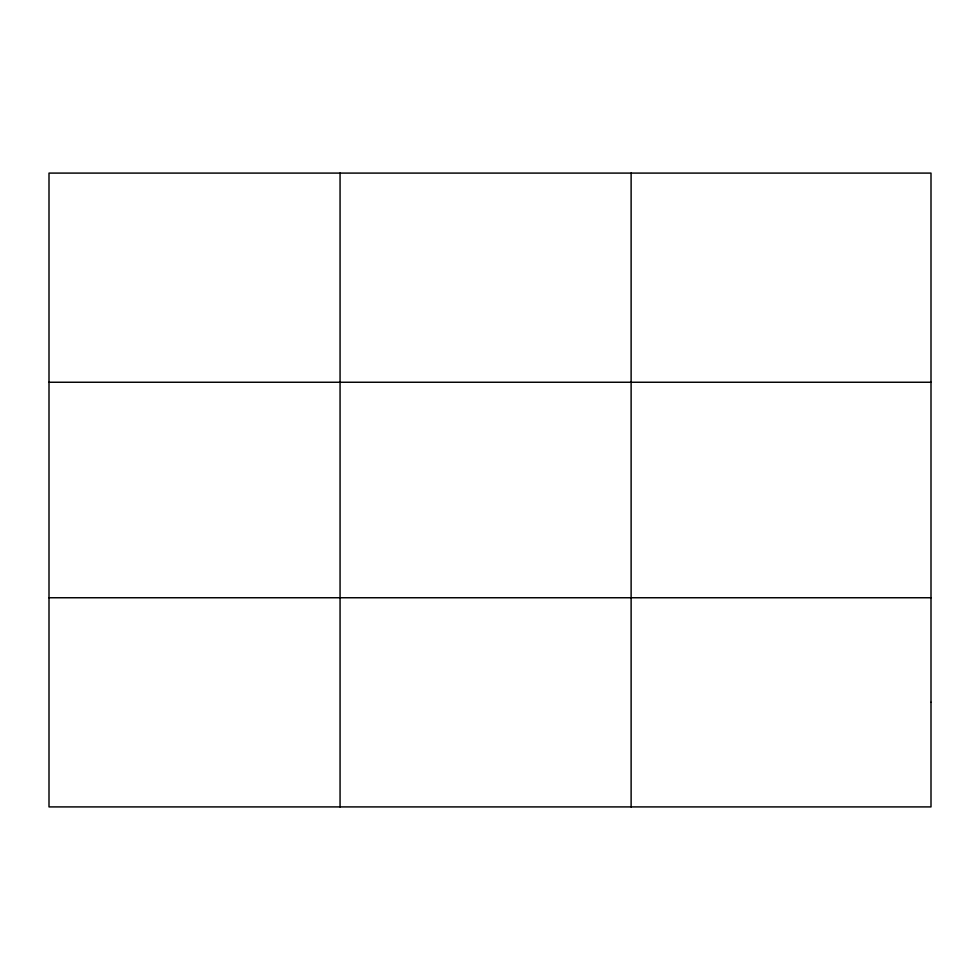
<?xml version="1.0" encoding="UTF-8"?>
<svg xmlns="http://www.w3.org/2000/svg" width="980" height="980" viewBox="0 0 980 980"><rect width="100%" height="100%" fill="white"/><g stroke="black" fill="none" stroke-linecap="round" stroke-linejoin="round"><path stroke-width="1.47" d="M340.06 806.908L340.06 173.093M631.12 806.908L631.12 173.093M49 382.249L931 382.249M49 597.751L931 597.751M931 702.329L931 806.908L49 806.908L49 173.093L931 173.093L931 702.329"/></g></svg>
